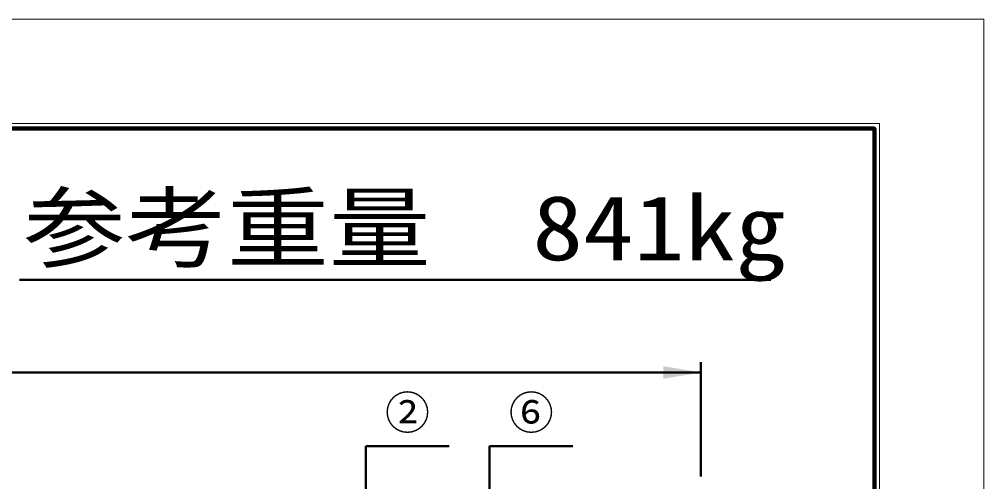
# Model space of a CAD drawing. Units: millimetres, scale not verified. Extents: x -2102 to 2102, y -1485 to 1485.
# Drawn here: x 1176 to 2102, y 1041 to 1485 of the extents above; entities that cross this region are included whole.
import ezdxf
from ezdxf.enums import TextEntityAlignment as Align

# ---------------------------------------------------------------- set-up
doc = ezdxf.new("R2010")
doc.units = ezdxf.units.MM
doc.header["$LTSCALE"] = 5
doc.layers.add('0-0_V-nasSTD', color=7, linetype='Continuous', lineweight=35)
doc.layers.add('0-1_0', color=7, linetype='Continuous', lineweight=35)
doc.styles.add('ＭＳ ゴシック', font='')
doc.styles.get('ＭＳ ゴシック').set_extended_font_data('MS Gothic')

msp = doc.modelspace()

# ---------------------------------------------------------------- linework, layer by layer
at = {"layer": '0-0_V-nasSTD', "lineweight": 50}
for p, q in [((1508.762, 1074.66), (1508.762, 693.66)), ((1627.762, 1074.66), (1627.762, 539.66))]:
    msp.add_line(p, q, dxfattribs=at)
at = {"layer": '0-0_V-nasSTD', "lineweight": 18}
for points in [[(-2102.5, -1485), (-2102.5, 1485), (2102.5, 1485), (2102.5, -1485)], [(-2002.5, -1385), (-2002.5, 1385), (2002.5, 1385), (2002.5, -1385)]]:
    msp.add_lwpolyline(points, close=True, dxfattribs=at)
at = {"layer": '0-0_V-nasSTD', "lineweight": 100}
msp.add_lwpolyline([(-1997.5, 1380), (-1997.5, -1380), (1997.5, -1380), (1997.5, 1380)], close=True, dxfattribs=at)
at = {"layer": '0-0_V-nasSTD'}
msp.add_solid([(1794.762, 1139.66), (1794.762, 1151.66), (1830.762, 1145.66)], dxfattribs=at)
at = {"layer": '0-1_0', "lineweight": 50}
for p, q in [((1176.036, 1234.753), (1898.036, 1234.753)), ((1830.762, 1045.66), (1830.762, 1155.66)), ((-169.238, 1145.66), (1830.762, 1145.66)), ((1508.762, 1074.66), (1588.762, 1074.66)), ((1627.762, 1074.66), (1707.762, 1074.66))]:
    msp.add_line(p, q, dxfattribs=at)

# ---------------------------------------------------------------- texts
at = {"layer": '0-0_V-nasSTD', "style": 'ＭＳ ゴシック', "width": 1.15}
msp.add_text('参考重量\u3000841kg', height=62.32, dxfattribs=at).set_placement((1180.036, 1234.753), align=Align.BOTTOM_LEFT)
at = {"layer": '0-0_V-nasSTD', "style": 'ＭＳ ゴシック'}
for s, p in [('②', (1527.162, 1081.66)), ('⑥', (1646.162, 1081.66))]:
    msp.add_text(s, height=31.67, dxfattribs=at).set_placement(p, align=Align.BOTTOM_LEFT)

doc.saveas('drawing.dxf')
